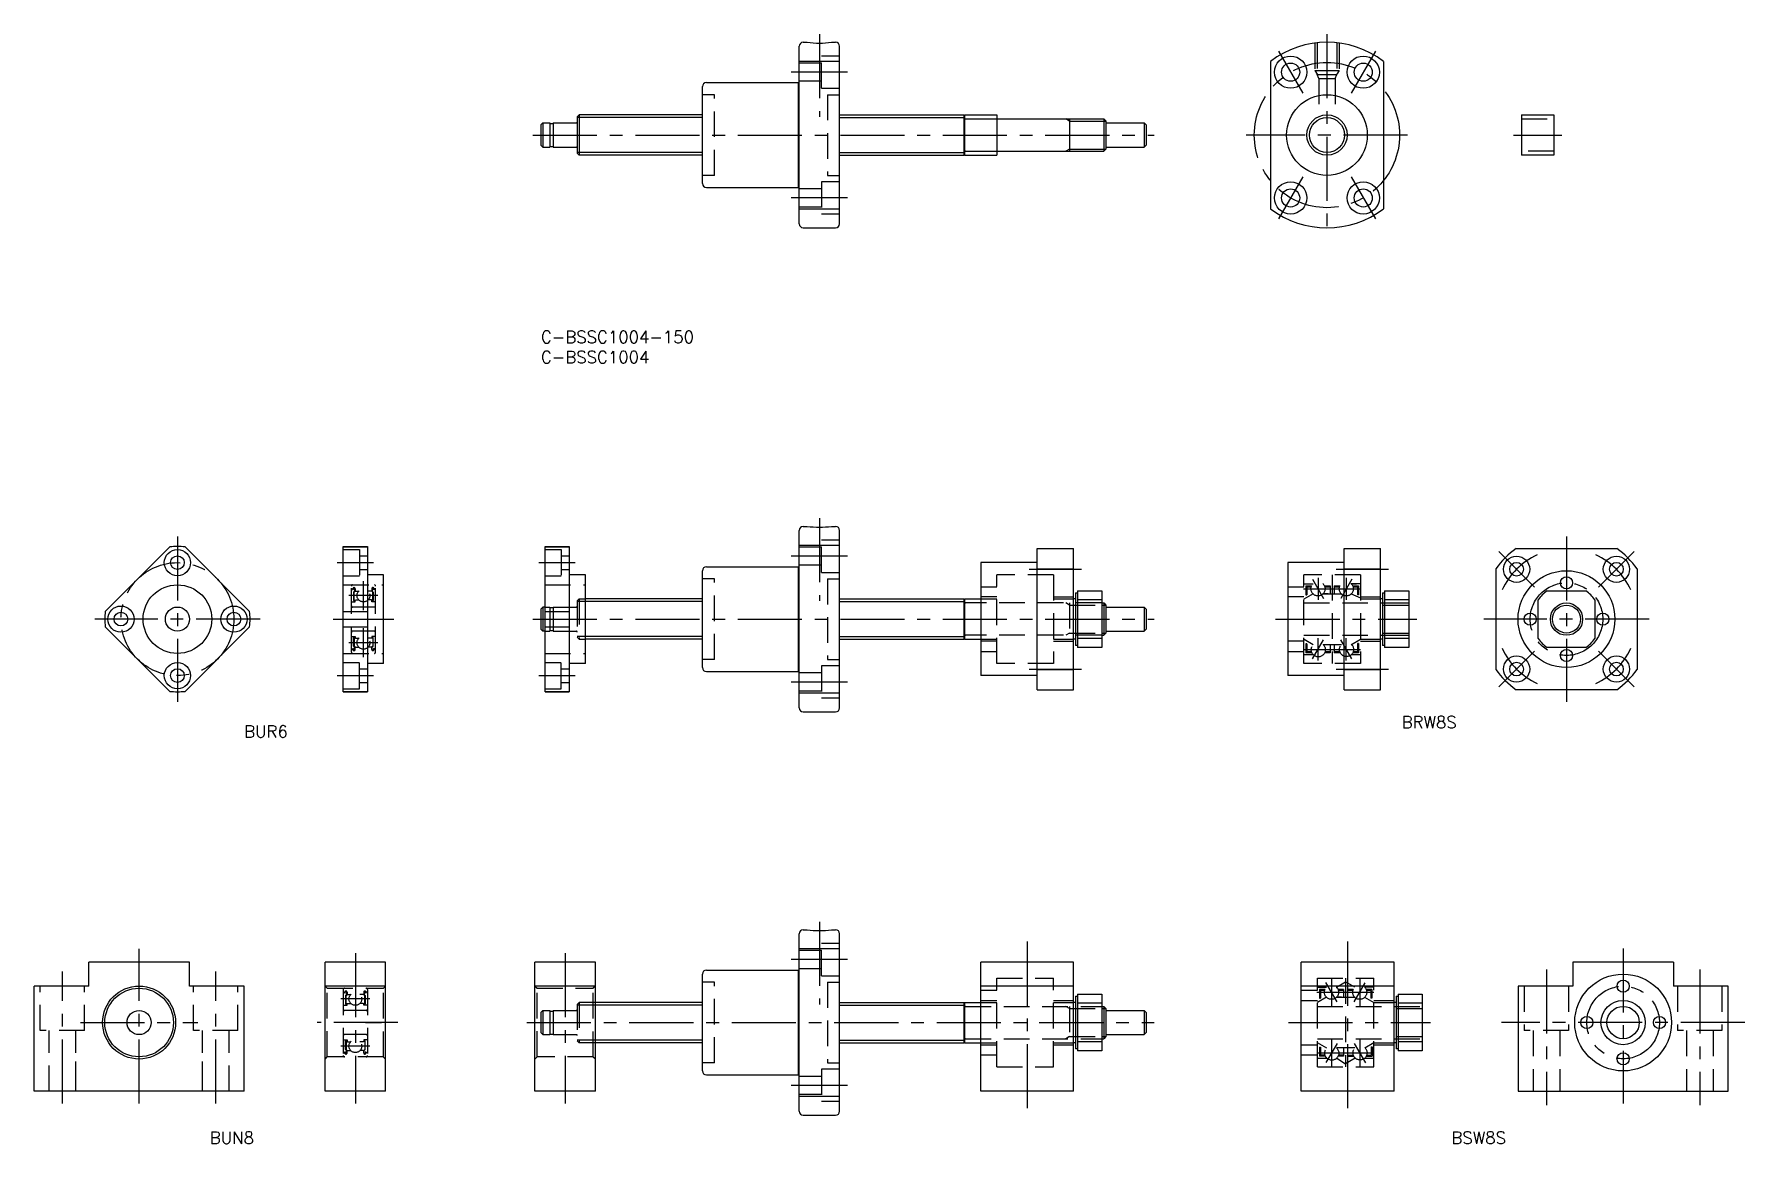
# Model space of a CAD drawing. Extents: x -126 to 298, y -202 to 74.
import ezdxf

# ---------------------------------------------------------------- set-up
doc = ezdxf.new("R2010")
doc.units = 0
doc.header["$LTSCALE"] = 0.5
for name, pattern in [('CENTER', [50.8, 31.75, -6.35, 6.35, -6.35]), ('DASHED', [19.05, 12.7, -6.35]), ('PHANTOM', [63.5, 31.75, -6.35, 6.35, -6.35, 6.35, -6.35])]:
    doc.linetypes.add(name, pattern=pattern)
doc.layers.get('0').update_dxf_attribs({"linetype": 'CONTINUOUS'})
doc.layers.add('CENTER', color=1, linetype='CENTER')
doc.styles.get("Standard").update_dxf_attribs({"font": 'txt.shx', "height": 3, "bigfont": 'bigfont.shx'})

# ---------------------------------------------------------------- blocks, each defined once
blk = doc.blocks.new('*U34')
at = {"color": 7, "linetype": 'CONTINUOUS'}
blk.add_text('C-BSSC1004-150', height=3, dxfattribs=at).set_placement((0, -3))
blk = doc.blocks.new('*U35')
at = {"color": 7, "linetype": 'CONTINUOUS'}
blk.add_text('C-BSSC1004', height=3, dxfattribs=at).set_placement((0, -8))
blk = doc.blocks.new('*U36')
at = {"color": 7, "linetype": 'CONTINUOUS'}
blk.add_text('BUR6', height=3, dxfattribs=at).set_placement((-73.55, -100.8))
blk = doc.blocks.new('*U37')
at = {"color": 7, "linetype": 'CONTINUOUS'}
blk.add_text('BRW8S', height=3, dxfattribs=at).set_placement((213.34, -98.49))
blk = doc.blocks.new('*U38')
at = {"color": 7, "linetype": 'CONTINUOUS'}
blk.add_text('BUN8', height=3, dxfattribs=at).set_placement((-82.05, -201.51))
blk = doc.blocks.new('*U39')
at = {"color": 7, "linetype": 'CONTINUOUS'}
blk.add_text('BSW8S', height=3, dxfattribs=at).set_placement((225.67, -201.51))

msp = doc.modelspace()

# ---------------------------------------------------------------- linework, layer by layer
at = {"color": 7, "linetype": 'CONTINUOUS'}
for p, q in [((64, 26.55), (64, 70.55)), ((65, 71.55), (66, 71.55)), ((72, 71.55), (73, 71.55)), ((74, 26.55), (74, 70.55)), ((74, 66.8), (64, 66.8)), ((180.8, 66.8), (180.8, 30.3)), ((208.8, 66.8), (208.8, 30.3)), ((40, 36.55), (40, 60.55)), ((41, 61.55), (63.75, 61.55)), ((63.75, 61.55), (63.75, 35.55)), ((0, 51.05), (0.5, 51.55)), ((0, 51.05), (0, 46.05)), ((0.5, 51.55), (0.5, 45.55)), ((0.5, 51.55), (2.2, 51.55)), ((2.2, 51.55), (2.2, 45.55)), ((2.2, 51.4), (3, 51.4)), ((3, 51.55), (3, 45.55)), ((3, 51.55), (8.8, 51.55)), ((9, 53.05), (9.5, 53.55)), ((9, 53.05), (9, 44.05)), ((40, 53.55), (9.5, 53.55)), ((9.5, 53.55), (9.5, 43.55)), ((74, 53.55), (104.8, 53.55)), ((104.8, 53.55), (104.8, 43.55)), ((104.8, 53.55), (105, 53.35)), ((105, 53.35), (105, 43.75)), ((105.2, 52.55), (139.5, 52.55)), ((131, 52.55), (131, 44.55)), ((139.5, 52.55), (139.5, 44.55)), ((139.5, 52.55), (140, 52.05)), ((140, 52.05), (140, 45.05)), ((140, 51.55), (149.5, 51.55)), ((149.5, 51.55), (149.5, 45.55)), ((150, 51.05), (149.5, 51.55)), ((150, 51.05), (150, 46.05)), ((243.02, 53.55), (243.02, 43.55)), ((243.02, 53.55), (251.02, 53.55)), ((251.02, 53.55), (251.02, 43.55)), ((0.5, 45.55), (0, 46.05)), ((0.5, 45.55), (2.2, 45.55)), ((2.2, 45.7), (3, 45.7)), ((3, 45.55), (8.8, 45.55)), ((9.5, 43.55), (9, 44.05)), ((40, 43.55), (9.5, 43.55)), ((74, 43.55), (104.8, 43.55)), ((104.8, 43.55), (105, 43.75)), ((105.2, 44.55), (139.5, 44.55)), ((140, 45.05), (139.5, 44.55)), ((140, 45.55), (149.5, 45.55)), ((149.5, 45.55), (150, 46.05)), ((251.02, 43.55), (243.02, 43.55)), ((41, 35.55), (63.75, 35.55)), ((64, 30.3), (74, 30.3)), ((65, 25.55), (73, 25.55)), ((64, -93.45), (64, -49.45)), ((65, -48.45), (66, -48.45)), ((72, -48.45), (73, -48.45)), ((74, -93.45), (74, -49.45)), ((-92, -53.55), (-108, -69.55)), ((-88.2, -53.55), (-72.2, -69.55)), ((-49, -89.45), (-49, -53.45)), ((-49, -53.45), (-43, -53.45)), ((-49, -53.55), (-43, -53.55)), ((-43, -53.45), (-43, -89.45)), ((1, -89.45), (1, -53.45)), ((1, -53.45), (7, -53.45)), ((1, -53.55), (7, -53.55)), ((7, -53.45), (7, -89.45)), ((74, -53.2), (64, -53.2)), ((123, -88.95), (123, -53.95)), ((123, -53.95), (132, -53.95)), ((132, -88.95), (132, -53.95)), ((199.09, -88.95), (199.09, -53.95)), ((199.09, -53.95), (208.09, -53.95)), ((208.09, -88.95), (208.09, -53.95)), ((241.68, -53.95), (266.66, -53.95)), ((41, -58.45), (63.75, -58.45)), ((63.75, -58.45), (63.75, -84.45)), ((123, -57.45), (109, -57.45)), ((109, -57.45), (109, -85.45)), ((123, -58.96), (132, -58.96)), ((199.09, -57.45), (185.09, -57.45)), ((185.09, -57.45), (185.09, -85.45)), ((199.09, -58.96), (208.09, -58.96)), ((236.67, -58.96), (236.67, -83.94)), ((271.67, -58.96), (271.67, -83.94)), ((-39, -60.45), (-43, -60.45)), ((-39, -82.45), (-39, -60.45)), ((11, -60.45), (7, -60.45)), ((11, -82.45), (11, -60.45)), ((40, -83.45), (40, -59.45)), ((40, -66.45), (11, -66.45)), ((74, -66.45), (104.8, -66.45)), ((104.8, -66.45), (104.8, -76.45)), ((104.8, -66.45), (105, -66.65)), ((105, -66.45), (109, -66.45)), ((105, -66.45), (105, -76.45)), ((132.5, -66.45), (132, -66.45)), ((132.5, -64.95), (132.5, -77.95)), ((132.5, -64.95), (133, -64.95)), ((133, -64.45), (139, -64.45)), ((133, -64.45), (133, -78.45)), ((139, -66.63), (133, -66.63)), ((139, -64.45), (139, -78.45)), ((139, -67.45), (139.5, -67.45)), ((139.5, -67.45), (139.5, -75.45)), ((139.5, -67.45), (140, -67.95)), ((208.59, -66.45), (208.09, -66.45)), ((208.59, -64.95), (208.59, -77.95)), ((208.59, -64.95), (209.09, -64.95)), ((209.09, -64.45), (215.09, -64.45)), ((209.09, -64.45), (209.09, -78.45)), ((215.09, -66.63), (209.09, -66.63)), ((215.09, -64.45), (215.09, -78.45)), ((247.17, -76.27), (247.17, -66.63)), ((249.35, -64.45), (259, -64.45)), ((261.17, -66.63), (261.17, -76.27)), ((-49, -69.55), (-43, -69.55)), ((0, -68.95), (0.5, -68.45)), ((0, -68.95), (0, -73.95)), ((0.5, -68.45), (0.5, -74.45)), ((1, -68.45), (0.5, -68.45)), ((1, -69.55), (7, -69.55)), ((140, -67.95), (140, -74.95)), ((140, -68.45), (149.5, -68.45)), ((149.5, -68.45), (149.5, -74.45)), ((150, -68.95), (149.5, -68.45)), ((150, -68.95), (150, -73.95)), ((-92, -89.35), (-108, -73.35)), ((-72.2, -73.35), (-88.2, -89.35)), ((-49, -73.35), (-43, -73.35)), ((0.5, -74.45), (0, -73.95)), ((1, -74.45), (0.5, -74.45)), ((1, -73.35), (7, -73.35)), ((104.8, -76.45), (105, -76.25)), ((139, -76.27), (133, -76.27)), ((139, -75.45), (139.5, -75.45)), ((140, -74.95), (139.5, -75.45)), ((140, -74.45), (149.5, -74.45)), ((149.5, -74.45), (150, -73.95)), ((215.09, -76.27), (209.09, -76.27)), ((40, -76.45), (11, -76.45)), ((74, -76.45), (104.8, -76.45)), ((105, -76.45), (109, -76.45)), ((132.5, -76.45), (132, -76.45)), ((133, -77.95), (132.5, -77.95)), ((139, -78.45), (133, -78.45)), ((208.59, -76.45), (208.09, -76.45)), ((209.09, -77.95), (208.59, -77.95)), ((215.09, -78.45), (209.09, -78.45)), ((259, -78.45), (249.35, -78.45)), ((-39, -82.45), (-43, -82.45)), ((11, -82.45), (7, -82.45)), ((41, -84.45), (63.75, -84.45)), ((123, -83.94), (132, -83.94)), ((199.09, -83.94), (208.09, -83.94)), ((123, -85.45), (109, -85.45)), ((123, -88.95), (132, -88.95)), ((199.09, -85.45), (185.09, -85.45)), ((199.09, -88.95), (208.09, -88.95)), ((266.66, -88.95), (241.68, -88.95)), ((-49, -89.35), (-43, -89.35)), ((-49, -89.45), (-43, -89.45)), ((1, -89.35), (7, -89.35)), ((1, -89.45), (7, -89.45)), ((64, -89.7), (74, -89.7)), ((65, -94.45), (73, -94.45)), ((64, -193.45), (64, -149.45)), ((65, -148.45), (66, -148.45)), ((72, -148.45), (73, -148.45)), ((74, -193.45), (74, -149.45)), ((-87.1, -156.45), (-112.1, -156.45)), ((-112.1, -162.45), (-112.1, -156.45)), ((-87.1, -162.45), (-87.1, -156.45)), ((-53.5, -188.45), (-53.5, -156.45)), ((-38.5, -156.45), (-53.5, -156.45)), ((-38.5, -188.45), (-38.5, -156.45)), ((-1.5, -188.45), (-1.5, -156.45)), ((13.5, -156.45), (-1.5, -156.45)), ((13.5, -188.45), (13.5, -156.45)), ((74, -153.2), (64, -153.2)), ((109, -188.45), (109, -156.45)), ((132, -156.45), (109, -156.45)), ((132, -188.45), (132, -156.45)), ((188.43, -188.45), (188.43, -156.45)), ((211.43, -156.45), (188.43, -156.45)), ((211.43, -188.45), (211.43, -156.45)), ((280.71, -156.45), (255.71, -156.45)), ((255.71, -156.45), (255.71, -162.45)), ((280.71, -156.45), (280.71, -162.45)), ((40, -183.45), (40, -159.45)), ((41, -158.45), (63.75, -158.45)), ((63.75, -158.45), (63.75, -184.45)), ((-125.6, -188.45), (-125.6, -162.45)), ((-125.6, -188.45), (-125.6, -162.45)), ((-112.1, -162.45), (-125.6, -162.45)), ((-73.6, -162.45), (-87.1, -162.45)), ((-73.6, -188.45), (-73.6, -162.45)), ((-38.5, -162.45), (-53.5, -162.45)), ((13.5, -162.45), (-1.5, -162.45)), ((132, -162.45), (109, -162.45)), ((132.5, -164.95), (132.5, -177.95)), ((132.5, -164.95), (133, -164.95)), ((133, -164.45), (139, -164.45)), ((133, -164.45), (133, -178.45)), ((139, -164.45), (139, -178.45)), ((211.43, -162.45), (188.43, -162.45)), ((211.93, -164.95), (211.93, -177.95)), ((211.93, -164.95), (212.43, -164.95)), ((212.43, -164.45), (218.43, -164.45)), ((212.43, -164.45), (212.43, -178.45)), ((218.43, -164.45), (218.43, -178.45)), ((242.21, -162.45), (242.21, -188.45)), ((255.71, -162.45), (242.21, -162.45)), ((294.21, -162.45), (280.71, -162.45)), ((294.21, -188.45), (294.21, -162.45)), ((40, -166.45), (13.5, -166.45)), ((74, -166.45), (104.8, -166.45)), ((104.8, -166.45), (104.8, -176.45)), ((104.8, -166.45), (105, -166.65)), ((105, -166.45), (109, -166.45)), ((105, -166.45), (105, -176.45)), ((132.5, -166.45), (132, -166.45)), ((139, -166.63), (133, -166.63)), ((139, -167.45), (139.5, -167.45)), ((139.5, -167.45), (139.5, -175.45)), ((139.5, -167.45), (140, -167.95)), ((140, -167.95), (140, -174.95)), ((140, -168.45), (149.5, -168.45)), ((149.5, -168.45), (149.5, -174.45)), ((150, -168.95), (149.5, -168.45)), ((150, -168.95), (150, -173.95)), ((211.93, -166.45), (211.43, -166.45)), ((218.43, -166.63), (212.43, -166.63)), ((40, -176.45), (13.5, -176.45)), ((74, -176.45), (104.8, -176.45)), ((104.8, -176.45), (105, -176.25)), ((105, -176.45), (109, -176.45)), ((132.5, -176.45), (132, -176.45)), ((133, -177.95), (132.5, -177.95)), ((139, -176.27), (133, -176.27)), ((139, -175.45), (139.5, -175.45)), ((140, -174.95), (139.5, -175.45)), ((140, -174.45), (149.5, -174.45)), ((149.5, -174.45), (150, -173.95)), ((211.93, -176.45), (211.43, -176.45)), ((212.43, -177.95), (211.93, -177.95)), ((218.43, -176.27), (212.43, -176.27)), ((139, -178.45), (133, -178.45)), ((218.43, -178.45), (212.43, -178.45)), ((41, -184.45), (63.75, -184.45)), ((-73.6, -188.45), (-125.6, -188.45)), ((-38.5, -188.45), (-53.5, -188.45)), ((13.5, -188.45), (-1.5, -188.45)), ((64, -189.7), (74, -189.7)), ((132, -188.45), (109, -188.45)), ((211.43, -188.45), (188.43, -188.45)), ((242.21, -188.45), (294.21, -188.45)), ((65, -194.45), (73, -194.45))]:
    msp.add_line(p, q, dxfattribs=at)
at = {"color": 3, "linetype": 'DASHED'}
for p, q in [((74, 68.14), (69.5, 68.14)), ((69.5, 60.14), (69.5, 68.14)), ((191.8, 71.35), (191.8, 64.55)), ((192.34, 71.42), (192.34, 63.55)), ((197.26, 71.42), (197.26, 63.55)), ((197.8, 71.35), (197.8, 64.55)), ((69.5, 66.39), (64, 66.39)), ((191.8, 64.55), (197.8, 64.55)), ((191.8, 64.55), (192.34, 63.61)), ((197.8, 64.55), (197.26, 63.61)), ((69.5, 61.89), (64, 61.89)), ((69.5, 60.14), (74, 60.14)), ((192.34, 63.55), (197.26, 63.55)), ((192.8, 62.55), (192.34, 63.55)), ((192.8, 62.55), (196.8, 62.55)), ((192.8, 62.55), (192.8, 53.13)), ((196.8, 62.55), (197.26, 63.55)), ((196.8, 62.55), (196.8, 53.13)), ((43, 58.55), (40, 58.55)), ((43, 38.55), (43, 58.55)), ((71, 58.55), (74, 58.55)), ((71, 58.55), (71, 38.55)), ((243.02, 52.55), (251.02, 52.55)), ((251.02, 44.55), (243.02, 44.55)), ((43, 38.55), (40, 38.55)), ((71, 38.55), (74, 38.55)), ((69.5, 35.21), (64, 35.21)), ((69.5, 36.96), (69.5, 28.96)), ((74, 36.96), (69.5, 36.96)), ((69.5, 30.71), (64, 30.71)), ((74, 28.96), (69.5, 28.96)), ((-49, -54.2), (-45, -54.2)), ((-45, -54.2), (-45, -60.7)), ((1, -54.2), (5, -54.2)), ((5, -54.2), (5, -60.7)), ((69.5, -53.61), (64, -53.61)), ((74, -51.86), (69.5, -51.86)), ((69.5, -59.86), (69.5, -51.86)), ((-45, -55.75), (-43, -55.75)), ((-45, -59.15), (-43, -59.15)), ((5, -55.75), (7, -55.75)), ((5, -59.15), (7, -59.15)), ((69.5, -58.11), (64, -58.11)), ((-49, -60.7), (-45, -60.7)), ((-49, -62.95), (-39, -62.95)), ((-47, -79.65), (-47, -63.25)), ((-41, -79.65), (-41, -63.25)), ((1, -60.7), (5, -60.7)), ((1, -62.95), (11, -62.95)), ((43, -61.45), (40, -61.45)), ((43, -81.45), (43, -61.45)), ((69.5, -59.86), (74, -59.86)), ((71, -61.45), (74, -61.45)), ((71, -61.45), (71, -81.45)), ((109, -63.45), (113, -63.45)), ((113, -82.45), (113, -60.45)), ((127, -60.45), (113, -60.45)), ((127, -60.45), (127, -82.45)), ((185.09, -63.45), (189.09, -63.45)), ((189.09, -82.45), (189.09, -60.45)), ((203.09, -60.45), (189.09, -60.45)), ((189.09, -62.7), (191.37, -62.7)), ((189.59, -63.22), (189.59, -65.45)), ((189.59, -63.22), (191, -63.22)), ((189.59, -63.22), (191, -63.22)), ((189.84, -63.47), (190.91, -63.46)), ((189.84, -63.47), (189.84, -65.45)), ((194.18, -63.22), (195.59, -63.22)), ((194.27, -63.47), (195.59, -63.47)), ((195.59, -63.22), (195.59, -65.2)), ((196.09, -60.45), (196.09, -82.45)), ((196.09, -60.45), (196.09, -82.45)), ((196.59, -63.22), (196.59, -65.2)), ((196.59, -63.22), (198, -63.22)), ((196.59, -63.47), (197.91, -63.47)), ((203.09, -62.7), (200.82, -62.7)), ((200.82, -62.7), (202.09, -62.7)), ((201.18, -63.22), (202.59, -63.22)), ((201.27, -63.47), (202.34, -63.47)), ((202.34, -63.47), (202.34, -65.45)), ((202.59, -63.22), (202.59, -65.45)), ((203.09, -60.45), (203.09, -82.45)), ((-47, -63.85), (-46.9, -63.95)), ((-47, -67.25), (-46.9, -67.15)), ((-46.9, -63.95), (-46.69, -63.95)), ((-46.9, -67.15), (-46.06, -67.15)), ((-46.69, -63.95), (-46.58, -63.78)), ((-46.64, -64.12), (-46.53, -64.18)), ((-46.58, -64.01), (-46.47, -63.84)), ((-46.47, -64.08), (-46.58, -64.01)), ((-46.53, -64.18), (-46.47, -64.08)), ((-46.18, -64.5), (-46.44, -64.75)), ((-46.44, -64.75), (-46.44, -66.8)), ((-46.06, -64.55), (-46.31, -64.8)), ((-46.31, -66.8), (-46.31, -64.8)), ((-46.12, -66.8), (-46.31, -66.8)), ((-46.31, -66.93), (-46.12, -66.93)), ((-46.18, -63.92), (-46.18, -64.5)), ((-46.12, -66.93), (-46.12, -66.8)), ((-46.06, -63.92), (-46.06, -64.55)), ((-46.06, -64.4), (-45.96, -64.5)), ((-46.06, -66.8), (-45.96, -66.7)), ((-46.06, -67.15), (-46.06, -66.8)), ((-45.96, -64.5), (-45.14, -64.5)), ((-45.96, -66.7), (-45.14, -66.7)), ((-42.04, -64.5), (-42.86, -64.5)), ((-42.04, -66.7), (-42.86, -66.7)), ((-41.94, -64.4), (-42.04, -64.5)), ((-41.94, -66.8), (-42.04, -66.7)), ((-41.94, -63.92), (-41.94, -64.55)), ((-41.94, -64.55), (-41.69, -64.8)), ((-41.94, -67.15), (-41.94, -66.8)), ((-41.1, -67.15), (-41.94, -67.15)), ((-41.88, -66.93), (-41.88, -66.8)), ((-41.88, -66.8), (-41.69, -66.8)), ((-41.69, -66.93), (-41.88, -66.93)), ((-41.82, -63.92), (-41.82, -64.5)), ((-41.82, -64.5), (-41.57, -64.75)), ((-41.69, -66.8), (-41.69, -64.8)), ((-41.57, -64.75), (-41.57, -66.8)), ((-41.42, -64.01), (-41.53, -63.84)), ((-41.53, -64.08), (-41.42, -64.01)), ((-41.47, -64.18), (-41.53, -64.08)), ((-41.36, -64.12), (-41.47, -64.18)), ((-41.31, -63.95), (-41.42, -63.78)), ((-41.1, -63.95), (-41.31, -63.95)), ((-41, -63.85), (-41.1, -63.95)), ((-41, -67.25), (-41.1, -67.15)), ((9, -66.95), (9.5, -66.45)), ((9, -66.95), (9, -75.95)), ((11, -67.11), (9, -67.11)), ((9.5, -66.45), (9.5, -76.45)), ((9.5, -66.45), (11, -66.45)), ((139, -67.45), (105.2, -67.45)), ((113, -65.95), (109, -65.95)), ((109, -66.45), (113, -66.45)), ((127, -65.95), (132, -65.95)), ((127, -66.45), (132, -66.45)), ((131, -67.99), (130.06, -67.45)), ((131, -67.45), (131, -75.45)), ((189.09, -65.95), (185.09, -65.95)), ((191.37, -65.2), (189.09, -66.51)), ((189.09, -67.45), (208.59, -67.45)), ((189.59, -65.45), (189.84, -65.45)), ((193.82, -65.2), (196.09, -65.2)), ((195.09, -65.2), (193.82, -65.2)), ((196.09, -65.2), (198.37, -65.2)), ((200.82, -65.2), (203.09, -66.16)), ((202.59, -65.45), (202.34, -65.45)), ((203.09, -65.95), (208.09, -65.95)), ((203.09, -66.45), (208.09, -66.45)), ((208.59, -67.45), (215.09, -67.45)), ((-41.3, -68.45), (-46.7, -68.45)), ((1, -68.45), (2.2, -68.45)), ((2.2, -68.45), (2.2, -74.45)), ((2.2, -68.6), (3, -68.6)), ((3, -68.45), (8.8, -68.45)), ((3, -68.45), (3, -74.45)), ((131, -67.99), (139, -67.99)), ((208.59, -67.99), (215.09, -67.99)), ((-47, -75.65), (-46.9, -75.75)), ((-46.9, -75.75), (-46.06, -75.75)), ((-41.3, -74.45), (-46.7, -74.45)), ((-46.44, -78.15), (-46.44, -76.1)), ((-46.31, -75.97), (-46.12, -75.97)), ((-46.12, -76.1), (-46.31, -76.1)), ((-46.31, -76.1), (-46.31, -78.1)), ((-46.12, -75.97), (-46.12, -76.1)), ((-46.06, -75.75), (-46.06, -76.1)), ((-46.06, -76.1), (-45.96, -76.2)), ((-45.96, -76.2), (-45.14, -76.2)), ((-42.04, -76.2), (-42.86, -76.2)), ((-41.94, -76.1), (-42.04, -76.2)), ((-41.94, -75.75), (-41.94, -76.1)), ((-41.1, -75.75), (-41.94, -75.75)), ((-41.88, -75.97), (-41.88, -76.1)), ((-41.69, -75.97), (-41.88, -75.97)), ((-41.88, -76.1), (-41.69, -76.1)), ((-41.69, -76.1), (-41.69, -78.1)), ((-41.57, -78.15), (-41.57, -76.1)), ((-41, -75.65), (-41.1, -75.75)), ((1, -74.45), (2.2, -74.45)), ((2.2, -74.3), (3, -74.3)), ((3, -74.45), (8.8, -74.45)), ((11, -75.79), (9, -75.79)), ((9.5, -76.45), (9, -75.95)), ((139, -75.45), (105.2, -75.45)), ((131, -74.91), (130.06, -75.45)), ((131, -74.91), (139, -74.91)), ((189.09, -75.45), (208.59, -75.45)), ((208.59, -74.91), (215.09, -74.91)), ((208.59, -75.45), (215.09, -75.45)), ((-49, -79.95), (-39, -79.95)), ((-47, -79.05), (-46.9, -78.95)), ((-46.9, -78.95), (-46.69, -78.95)), ((-46.69, -78.95), (-46.58, -79.12)), ((-46.64, -78.78), (-46.53, -78.72)), ((-46.47, -78.82), (-46.58, -78.89)), ((-46.58, -78.89), (-46.47, -79.06)), ((-46.53, -78.72), (-46.47, -78.82)), ((-46.18, -78.4), (-46.44, -78.15)), ((-46.06, -78.35), (-46.31, -78.1)), ((-46.18, -78.98), (-46.18, -78.4)), ((-46.06, -78.98), (-46.06, -78.35)), ((-46.06, -78.5), (-45.96, -78.4)), ((-45.96, -78.4), (-45.14, -78.4)), ((-42.04, -78.4), (-42.86, -78.4)), ((-41.94, -78.5), (-42.04, -78.4)), ((-41.94, -78.35), (-41.69, -78.1)), ((-41.94, -78.98), (-41.94, -78.35)), ((-41.82, -78.4), (-41.57, -78.15)), ((-41.82, -78.98), (-41.82, -78.4)), ((-41.47, -78.72), (-41.53, -78.82)), ((-41.53, -78.82), (-41.42, -78.89)), ((-41.42, -78.89), (-41.53, -79.06)), ((-41.36, -78.78), (-41.47, -78.72)), ((-41.31, -78.95), (-41.42, -79.12)), ((-41.1, -78.95), (-41.31, -78.95)), ((-41, -79.05), (-41.1, -78.95)), ((1, -79.95), (11, -79.95)), ((9.5, -76.45), (11, -76.45)), ((109, -76.45), (113, -76.45)), ((113, -76.95), (109, -76.95)), ((109, -79.45), (113, -79.45)), ((127, -76.45), (132, -76.45)), ((127, -76.95), (132, -76.95)), ((189.09, -76.95), (185.09, -76.95)), ((185.09, -79.45), (189.09, -79.45)), ((191.43, -80.29), (189.09, -80.29)), ((191.42, -77.8), (189.14, -76.51)), ((189.59, -77.57), (189.59, -79.8)), ((189.84, -77.57), (189.59, -77.57)), ((191.08, -79.8), (189.59, -79.8)), ((189.84, -77.57), (189.84, -79.55)), ((190.99, -79.55), (189.84, -79.55)), ((198.38, -77.78), (193.87, -77.78)), ((195.59, -79.8), (194.24, -79.8)), ((195.59, -79.55), (194.33, -79.55)), ((195.59, -77.78), (195.59, -79.8)), ((196.59, -77.78), (196.59, -79.8)), ((198.01, -79.55), (196.59, -79.55)), ((198.12, -79.8), (196.59, -79.8)), ((203.09, -80.29), (200.82, -80.29)), ((200.87, -77.72), (203.09, -76.41)), ((202.59, -79.8), (201.2, -79.8)), ((202.34, -79.55), (201.31, -79.55)), ((202.34, -77.46), (202.34, -79.55)), ((202.59, -77.46), (202.34, -77.46)), ((202.59, -77.46), (202.59, -79.8)), ((203.09, -76.45), (208.09, -76.45)), ((203.09, -76.95), (208.09, -76.95)), ((-49, -82.2), (-45, -82.2)), ((-45, -88.7), (-45, -82.2)), ((-45, -83.75), (-43, -83.75)), ((1, -82.2), (5, -82.2)), ((5, -88.7), (5, -82.2)), ((5, -83.75), (7, -83.75)), ((43, -81.45), (40, -81.45)), ((69.5, -84.79), (64, -84.79)), ((69.5, -83.04), (69.5, -91.04)), ((74, -83.04), (69.5, -83.04)), ((71, -81.45), (74, -81.45)), ((127, -82.45), (113, -82.45)), ((203.09, -82.45), (189.09, -82.45)), ((-49, -88.7), (-45, -88.7)), ((-45, -87.15), (-43, -87.15)), ((1, -88.7), (5, -88.7)), ((5, -87.15), (7, -87.15)), ((69.5, -89.29), (64, -89.29)), ((74, -91.04), (69.5, -91.04)), ((74, -151.86), (69.5, -151.86)), ((69.5, -159.86), (69.5, -151.86)), ((69.5, -153.61), (64, -153.61)), ((69.5, -158.11), (64, -158.11)), ((69.5, -159.86), (74, -159.86)), ((113, -160.45), (127, -160.45)), ((113, -182.45), (113, -160.45)), ((127, -182.45), (127, -160.45)), ((192.43, -160.45), (206.43, -160.45)), ((192.43, -182.45), (192.43, -160.45)), ((199.43, -160.45), (199.43, -182.45)), ((206.43, -182.45), (206.43, -160.45)), ((-124.1, -173.45), (-124.1, -162.45)), ((-113.1, -173.45), (-113.1, -162.45)), ((-86.1, -173.45), (-86.1, -162.45)), ((-75.1, -173.45), (-75.1, -162.45)), ((-53.5, -162.4), (-52.95, -162.95)), ((-52.95, -179.95), (-52.95, -162.95)), ((-52.95, -162.95), (-39.05, -162.95)), ((-49, -163.25), (-49, -179.65)), ((-49, -163.85), (-48.9, -163.95)), ((-48.9, -163.95), (-48.69, -163.95)), ((-48.69, -163.95), (-48.58, -163.78)), ((-48.64, -164.12), (-48.53, -164.18)), ((-48.58, -164.01), (-48.47, -163.84)), ((-48.47, -164.08), (-48.58, -164.01)), ((-48.53, -164.18), (-48.47, -164.08)), ((-48.18, -164.5), (-48.44, -164.75)), ((-48.44, -164.75), (-48.44, -166.8)), ((-48.06, -164.55), (-48.31, -164.8)), ((-48.31, -166.8), (-48.31, -164.8)), ((-48.18, -163.92), (-48.18, -164.5)), ((-48.06, -163.92), (-48.06, -164.55)), ((-48.06, -164.4), (-47.96, -164.5)), ((-47.96, -164.5), (-47.14, -164.5)), ((-44.04, -164.5), (-44.86, -164.5)), ((-43.94, -164.4), (-44.04, -164.5)), ((-43.94, -163.92), (-43.94, -164.55)), ((-43.94, -164.55), (-43.69, -164.8)), ((-43.82, -163.92), (-43.82, -164.5)), ((-43.82, -164.5), (-43.57, -164.75)), ((-43.69, -166.8), (-43.69, -164.8)), ((-43.57, -164.75), (-43.57, -166.8)), ((-43.42, -164.01), (-43.53, -163.84)), ((-43.53, -164.08), (-43.42, -164.01)), ((-43.47, -164.18), (-43.53, -164.08)), ((-43.36, -164.12), (-43.47, -164.18)), ((-43.31, -163.95), (-43.42, -163.78)), ((-43.1, -163.95), (-43.31, -163.95)), ((-43, -163.85), (-43.1, -163.95)), ((-43, -163.25), (-43, -179.65)), ((-38.5, -162.4), (-39.05, -162.95)), ((-39.05, -180), (-39.05, -162.95)), ((-1.5, -162.4), (-0.95, -162.95)), ((-0.95, -179.95), (-0.95, -162.95)), ((-0.95, -162.95), (12.95, -162.95)), ((13.5, -162.4), (12.95, -162.95)), ((12.95, -180), (12.95, -162.95)), ((43, -161.45), (40, -161.45)), ((43, -181.45), (43, -161.45)), ((71, -161.45), (74, -161.45)), ((71, -161.45), (71, -181.45)), ((109, -163.45), (113, -163.45)), ((188.43, -163.45), (192.43, -163.45)), ((192.43, -162.7), (194.7, -162.7)), ((194.7, -165.2), (192.43, -166.51)), ((192.93, -163.22), (192.93, -165.45)), ((194.34, -163.22), (192.93, -163.22)), ((193.18, -163.47), (193.18, -165.45)), ((194.25, -163.47), (193.18, -163.47)), ((197.15, -162.7), (199.43, -161.39)), ((197.15, -165.2), (199.43, -165.2)), ((198.43, -165.2), (197.15, -165.2)), ((198.93, -163.22), (197.52, -163.22)), ((198.93, -163.47), (197.61, -163.47)), ((198.93, -163.22), (198.93, -165.2)), ((201.7, -162.7), (199.43, -161.39)), ((199.43, -165.2), (201.7, -165.2)), ((199.93, -163.22), (199.93, -165.2)), ((201.34, -163.22), (199.93, -163.22)), ((201.25, -163.47), (199.93, -163.47)), ((206.43, -162.7), (204.15, -162.7)), ((204.15, -165.2), (206.43, -166.51)), ((205.93, -163.22), (204.52, -163.22)), ((205.68, -163.47), (204.61, -163.47)), ((205.68, -163.47), (205.68, -165.45)), ((205.93, -163.22), (205.93, -165.45)), ((243.71, -162.45), (243.71, -173.45)), ((254.71, -162.45), (254.71, -173.45)), ((281.71, -162.45), (281.71, -173.45)), ((292.71, -162.45), (292.71, -173.45)), ((-49, -167.25), (-48.9, -167.15)), ((-48.9, -167.15), (-48.06, -167.15)), ((-43.3, -168.45), (-48.7, -168.45)), ((-48.12, -166.8), (-48.31, -166.8)), ((-48.31, -166.93), (-48.12, -166.93)), ((-48.12, -166.93), (-48.12, -166.8)), ((-48.06, -166.8), (-47.96, -166.7)), ((-48.06, -167.15), (-48.06, -166.8)), ((-47.96, -166.7), (-47.14, -166.7)), ((-44.04, -166.7), (-44.86, -166.7)), ((-43.94, -166.8), (-44.04, -166.7)), ((-43.94, -167.15), (-43.94, -166.8)), ((-43.1, -167.15), (-43.94, -167.15)), ((-43.88, -166.93), (-43.88, -166.8)), ((-43.88, -166.8), (-43.69, -166.8)), ((-43.69, -166.93), (-43.88, -166.93)), ((-43, -167.25), (-43.1, -167.15)), ((0, -168.95), (0.5, -168.45)), ((0, -168.95), (0, -173.95)), ((0.5, -168.45), (0.5, -174.45)), ((0.5, -168.45), (2.2, -168.45)), ((2.2, -168.45), (2.2, -174.45)), ((2.2, -168.6), (3, -168.6)), ((3, -168.45), (3, -174.45)), ((3, -168.45), (8.8, -168.45)), ((9, -166.95), (9.5, -166.45)), ((9, -166.95), (9, -175.95)), ((13.5, -167.11), (9, -167.11)), ((9.5, -166.45), (9.5, -176.45)), ((13.5, -166.45), (9.5, -166.45)), ((105.2, -167.45), (139, -167.45)), ((109, -165.95), (113, -165.95)), ((109, -166.45), (113, -166.45)), ((127, -165.95), (132, -165.95)), ((127, -166.45), (132, -166.45)), ((131, -167.99), (130.06, -167.45)), ((131, -167.45), (131, -175.45)), ((131, -167.99), (139, -167.99)), ((188.43, -165.95), (192.43, -165.95)), ((192.43, -167.45), (218.43, -167.45)), ((192.93, -165.45), (193.18, -165.45)), ((205.93, -165.45), (205.68, -165.45)), ((206.43, -165.95), (211.43, -165.95)), ((206.43, -166.45), (211.43, -166.45)), ((211.93, -167.99), (218.43, -167.99)), ((-113.1, -173.45), (-124.1, -173.45)), ((-121.9, -188.45), (-121.9, -173.45)), ((-115.3, -188.45), (-115.3, -173.45)), ((-115.3, -187.46), (-115.3, -173.45)), ((-115.3, -187.46), (-115.3, -173.45)), ((-75.1, -173.45), (-86.1, -173.45)), ((-83.9, -188.45), (-83.9, -173.45)), ((-83.9, -187.46), (-83.9, -173.45)), ((-83.9, -187.46), (-83.9, -173.45)), ((-77.3, -188.45), (-77.3, -173.45)), ((254.71, -173.45), (243.71, -173.45)), ((245.91, -173.45), (245.91, -188.45)), ((252.51, -173.45), (252.51, -188.45)), ((292.71, -173.45), (281.71, -173.45)), ((283.91, -173.45), (283.91, -188.45)), ((290.51, -173.45), (290.51, -188.45)), ((-49, -175.65), (-48.9, -175.75)), ((-48.9, -175.75), (-48.06, -175.75)), ((-43.3, -174.45), (-48.7, -174.45)), ((-48.44, -178.15), (-48.44, -176.1)), ((-48.31, -175.97), (-48.12, -175.97)), ((-48.12, -176.1), (-48.31, -176.1)), ((-48.31, -176.1), (-48.31, -178.1)), ((-48.12, -175.97), (-48.12, -176.1)), ((-48.06, -175.75), (-48.06, -176.1)), ((-48.06, -176.1), (-47.96, -176.2)), ((-47.96, -176.2), (-47.14, -176.2)), ((-44.04, -176.2), (-44.86, -176.2)), ((-43.94, -176.1), (-44.04, -176.2)), ((-43.94, -175.75), (-43.94, -176.1)), ((-43.1, -175.75), (-43.94, -175.75)), ((-43.88, -175.97), (-43.88, -176.1)), ((-43.69, -175.97), (-43.88, -175.97)), ((-43.88, -176.1), (-43.69, -176.1)), ((-43.69, -176.1), (-43.69, -178.1)), ((-43.57, -178.15), (-43.57, -176.1)), ((-43, -175.65), (-43.1, -175.75)), ((0.5, -174.45), (0, -173.95)), ((0.5, -174.45), (2.2, -174.45)), ((2.2, -174.3), (3, -174.3)), ((3, -174.45), (8.8, -174.45)), ((13.5, -175.79), (9, -175.79)), ((9.5, -176.45), (9, -175.95)), ((13.5, -176.45), (9.5, -176.45)), ((105.2, -175.45), (139, -175.45)), ((109, -176.45), (113, -176.45)), ((109, -176.95), (113, -176.95)), ((127, -176.45), (132, -176.45)), ((127, -176.95), (132, -176.95)), ((131, -174.91), (130.06, -175.45)), ((131, -174.91), (139, -174.91)), ((188.43, -176.95), (192.43, -176.95)), ((192.43, -175.45), (218.43, -175.45)), ((194.76, -177.8), (192.43, -176.49)), ((192.93, -177.57), (192.93, -179.77)), ((192.93, -177.57), (193.18, -177.57)), ((193.18, -177.57), (193.18, -179.52)), ((201.74, -177.76), (197.19, -177.76)), ((198.93, -177.76), (198.93, -179.77)), ((199.93, -177.76), (199.93, -179.78)), ((204.21, -177.72), (206.43, -176.41)), ((205.73, -177.45), (205.73, -179.53)), ((205.73, -177.45), (205.98, -177.45)), ((205.98, -177.45), (205.98, -179.78)), ((206.43, -176.45), (211.43, -176.45)), ((206.43, -176.95), (211.43, -176.95)), ((211.93, -174.91), (218.43, -174.91)), ((-53.5, -180.5), (-52.95, -179.95)), ((-39.05, -179.95), (-52.95, -179.95)), ((-49, -179.05), (-48.9, -178.95)), ((-48.9, -178.95), (-48.69, -178.95)), ((-48.69, -178.95), (-48.58, -179.12)), ((-48.64, -178.78), (-48.53, -178.72)), ((-48.47, -178.82), (-48.58, -178.89)), ((-48.58, -178.89), (-48.47, -179.06)), ((-48.53, -178.72), (-48.47, -178.82)), ((-48.18, -178.4), (-48.44, -178.15)), ((-48.06, -178.35), (-48.31, -178.1)), ((-48.18, -178.98), (-48.18, -178.4)), ((-48.06, -178.98), (-48.06, -178.35)), ((-48.06, -178.5), (-47.96, -178.4)), ((-47.96, -178.4), (-47.14, -178.4)), ((-44.04, -178.4), (-44.86, -178.4)), ((-43.94, -178.5), (-44.04, -178.4)), ((-43.94, -178.35), (-43.69, -178.1)), ((-43.94, -178.98), (-43.94, -178.35)), ((-43.82, -178.4), (-43.57, -178.15)), ((-43.82, -178.98), (-43.82, -178.4)), ((-43.47, -178.72), (-43.53, -178.82)), ((-43.53, -178.82), (-43.42, -178.89)), ((-43.42, -178.89), (-43.53, -179.06)), ((-43.36, -178.78), (-43.47, -178.72)), ((-43.31, -178.95), (-43.42, -179.12)), ((-43.1, -178.95), (-43.31, -178.95)), ((-43, -179.05), (-43.1, -178.95)), ((-38.5, -180.55), (-39.05, -180)), ((-1.5, -180.5), (-0.95, -179.95)), ((12.95, -179.95), (-0.95, -179.95)), ((13.5, -180.55), (12.95, -180)), ((43, -181.45), (40, -181.45)), ((71, -181.45), (74, -181.45)), ((109, -179.45), (113, -179.45)), ((188.43, -179.45), (192.43, -179.45)), ((192.43, -180.28), (194.76, -180.28)), ((194.41, -179.77), (192.93, -179.77)), ((194.31, -179.52), (193.18, -179.52)), ((197.23, -180.28), (199.43, -181.67)), ((198.93, -179.77), (197.59, -179.77)), ((198.93, -179.52), (197.68, -179.52)), ((201.83, -180.28), (199.43, -181.67)), ((199.93, -179.53), (201.33, -179.53)), ((199.93, -179.78), (201.44, -179.78)), ((204.16, -180.28), (206.43, -180.28)), ((204.55, -179.78), (205.98, -179.78)), ((204.66, -179.53), (205.73, -179.53)), ((69.5, -184.79), (64, -184.79)), ((69.5, -183.04), (69.5, -191.04)), ((74, -183.04), (69.5, -183.04)), ((113, -182.45), (127, -182.45)), ((192.43, -182.45), (206.43, -182.45)), ((69.5, -189.29), (64, -189.29)), ((74, -191.04), (69.5, -191.04))]:
    msp.add_line(p, q, dxfattribs=at)
at = {"color": 3, "linetype": 'CONTINUOUS'}
for p, q in [((40, 52.89), (9, 52.89)), ((74, 52.89), (105, 52.89)), ((131, 52.01), (130.06, 52.55)), ((131, 52.01), (140, 52.01)), ((40, 44.21), (9, 44.21)), ((74, 44.21), (105, 44.21)), ((131, 45.09), (130.06, 44.55)), ((131, 45.09), (140, 45.09)), ((40, -67.11), (11, -67.11)), ((74, -67.11), (105, -67.11)), ((139, -67.99), (140, -67.99)), ((40, -75.79), (11, -75.79)), ((74, -75.79), (105, -75.79)), ((139, -74.91), (140, -74.91)), ((40, -167.11), (13.5, -167.11)), ((74, -167.11), (105, -167.11)), ((139, -167.99), (140, -167.99)), ((40, -175.79), (13.5, -175.79)), ((74, -175.79), (105, -175.79)), ((139, -174.91), (140, -174.91))]:
    msp.add_line(p, q, dxfattribs=at)
at = {"color": 3, "linetype": 'PHANTOM'}
for p, q in [((105, 53.55), (105, 53.35)), ((105, 53.55), (113, 53.55)), ((113, 53.55), (113, 43.55)), ((105, 43.75), (105, 43.55)), ((105, 43.55), (113, 43.55))]:
    msp.add_line(p, q, dxfattribs=at)
at = {"color": 7, "linetype": 'CONTINUOUS'}
for centre, radius in [((185.8, 64.14), 4), ((203.8, 64.14), 4), ((185.8, 64.14), 2.25), ((203.8, 64.14), 2.25), ((194.8, 48.55), 10), ((194.8, 48.55), 4.34), ((185.8, 32.96), 4), ((185.8, 32.96), 2.25), ((203.8, 32.96), 4), ((203.8, 32.96), 2.25), ((-90.1, -57.45), 3.25), ((-90.1, -57.45), 1.7), ((241.8, -59.08), 3.25), ((241.8, -59.08), 1.7), ((266.55, -59.08), 3.25), ((266.55, -59.08), 1.7), ((-90.1, -71.45), 8.5), ((254.17, -71.45), 12), ((254.17, -62.45), 1.5), ((-104.1, -71.45), 3.25), ((-104.1, -71.45), 1.7), ((-90.1, -71.45), 3), ((-76.1, -71.45), 3.25), ((-76.1, -71.45), 1.7), ((245.17, -71.45), 1.5), ((254.17, -71.45), 3.46), ((263.17, -71.45), 1.5), ((254.17, -80.45), 1.5), ((-90.1, -85.45), 3.25), ((-90.1, -85.45), 1.7), ((241.8, -83.82), 3.25), ((241.8, -83.82), 1.7), ((266.55, -83.82), 3.25), ((266.55, -83.82), 1.7), ((268.21, -171.45), 12), ((268.21, -162.45), 1.5), ((-99.6, -171.45), 9.05), ((-99.6, -171.45), 8.5), ((-99.6, -171.45), 3), ((268.21, -171.45), 5.5), ((268.21, -171.45), 4), ((259.21, -171.45), 1.5), ((277.21, -171.45), 1.5), ((268.21, -180.45), 1.5)]:
    msp.add_circle(centre, radius, dxfattribs=at)
at = {"color": 3, "linetype": 'CONTINUOUS'}
for centre, radius in [((194.8, 48.55), 5), ((254.17, -71.45), 4)]:
    msp.add_circle(centre, radius, dxfattribs=at)
at = {"color": 3, "linetype": 'DASHED'}
for centre, radius in [((192.59, -63.95), 1.75), ((199.59, -63.95), 1.75), ((-44, -65.6), 1.59), ((-44, -77.3), 1.59), ((192.66, -79.04), 1.75), ((199.66, -78.98), 1.75), ((-46, -165.6), 1.59), ((195.93, -163.95), 1.75), ((202.93, -163.95), 1.75), ((-46, -177.3), 1.59), ((196, -179.04), 1.75), ((203, -178.98), 1.75)]:
    msp.add_circle(centre, radius, dxfattribs=at)
at = {"color": 7, "linetype": 'CONTINUOUS'}
for centre, radius, start, end in [((65, 70.55), 1, 90, 180), ((69, 94.35), 23, 262.5053, 277.4947), ((73, 70.55), 1, 0, 90), ((194.8, 48.55), 23, 52.5048, 127.4952), ((41, 60.55), 1, 90, 180), ((64, 61.55), 0.25, 180, 270), ((8.8, 51.75), 0.2, 270, 0), ((105.2, 52.75), 0.2, 180, 270), ((8.8, 45.35), 0.2, 0, 90), ((105.2, 44.35), 0.2, 90, 180), ((41, 36.55), 1, 180, 270), ((64, 35.55), 0.25, 90, 180), ((194.8, 48.55), 23, 232.5048, 307.4952), ((65, 26.55), 1, 180, 270), ((73, 26.55), 1, 270, 0), ((65, -49.45), 1, 90, 180), ((69, -25.65), 23, 262.5053, 277.4947), ((73, -49.45), 1, 0, 90), ((-90.1, -71.45), 18, 83.9424, 96.0576), ((254.17, -71.45), 21.5, 125.516, 144.484), ((254.17, -71.45), 21.5, 35.516, 54.484), ((41, -59.45), 1, 90, 180), ((64, -58.45), 0.25, 180, 270), ((254.17, -71.45), 8.5, 124.5603, 145.4397), ((254.17, -71.45), 8.5, 34.5603, 55.4397), ((-90.1, -71.45), 18, 173.9424, 186.0576), ((-90.1, -71.45), 18, 353.9424, 6.0576), ((254.17, -71.45), 8.5, 214.5603, 235.4397), ((254.17, -71.45), 8.5, 304.5603, 325.4397), ((41, -83.45), 1, 180, 270), ((64, -84.45), 0.25, 90, 180), ((254.17, -71.45), 21.5, 215.516, 234.484), ((254.17, -71.45), 21.5, 305.516, 324.484), ((-90.1, -71.45), 18, 263.9424, 276.0576), ((65, -93.45), 1, 180, 270), ((73, -93.45), 1, 270, 0), ((65, -149.45), 1, 90, 180), ((69, -125.65), 23, 262.5053, 277.4947), ((73, -149.45), 1, 0, 90), ((41, -159.45), 1, 90, 180), ((64, -158.45), 0.25, 180, 270), ((41, -183.45), 1, 180, 270), ((64, -184.45), 0.25, 90, 180), ((65, -193.45), 1, 180, 270), ((73, -193.45), 1, 270, 0)]:
    msp.add_arc(centre, radius, start, end, dxfattribs=at)
at = {"color": 3, "linetype": 'DASHED'}
for centre, radius, start, end in [((-46.7, -63.25), 0.3, 90, 180), ((-41.3, -63.25), 0.3, 0, 90), ((-46.58, -64.01), 0.126, 149.9926, 240.0026), ((-46.34, -63.92), 0.282, 0, 150.0017), ((-46.34, -63.92), 0.156, 0, 150.0019), ((-46.31, -66.8), 0.126, 180, 270), ((-41.66, -63.92), 0.282, 29.9983, 180), ((-41.66, -63.92), 0.156, 29.9981, 180), ((-41.69, -66.8), 0.126, 270, 359.9999), ((-41.42, -64.01), 0.126, 299.9974, 30.0074), ((105.2, -67.25), 0.2, 180, 270), ((-46.7, -68.15), 0.3, 180, 270), ((-41.3, -68.15), 0.3, 270, 0), ((8.8, -68.25), 0.2, 270, 0), ((-46.7, -74.75), 0.3, 90, 180), ((-46.31, -76.1), 0.126, 90, 179.9999), ((-41.69, -76.1), 0.126, 0, 90), ((-41.3, -74.75), 0.3, 0, 90), ((8.8, -74.65), 0.2, 0, 90), ((105.2, -75.65), 0.2, 90, 180), ((-46.7, -79.65), 0.3, 180, 270), ((-46.58, -78.89), 0.126, 119.9974, 210.0074), ((-46.34, -78.98), 0.282, 209.9983, 0), ((-46.34, -78.98), 0.156, 209.9981, 0), ((-41.66, -78.98), 0.282, 180, 330.0017), ((-41.66, -78.98), 0.156, 180, 330.0019), ((-41.42, -78.89), 0.126, 329.9926, 60.0026), ((-41.3, -79.65), 0.3, 270, 0), ((-48.7, -163.25), 0.3, 90, 180), ((-48.58, -164.01), 0.126, 149.9926, 240.0026), ((-48.34, -163.92), 0.282, 0, 150.0017), ((-48.34, -163.92), 0.156, 0, 150.0019), ((-43.66, -163.92), 0.282, 29.9983, 180), ((-43.66, -163.92), 0.156, 29.9981, 180), ((-43.42, -164.01), 0.126, 299.9974, 30.0074), ((-43.3, -163.25), 0.3, 0, 90), ((-48.7, -168.15), 0.3, 180, 270), ((-48.31, -166.8), 0.126, 180, 270), ((-43.69, -166.8), 0.126, 270, 359.9999), ((-43.3, -168.15), 0.3, 270, 0), ((8.8, -168.25), 0.2, 270, 0), ((105.2, -167.25), 0.2, 180, 270), ((-48.7, -174.75), 0.3, 90, 180), ((-48.31, -176.1), 0.126, 90, 179.9999), ((-43.69, -176.1), 0.126, 0, 90), ((-43.3, -174.75), 0.3, 0, 90), ((8.8, -174.65), 0.2, 0, 90), ((105.2, -175.65), 0.2, 90, 180), ((-48.7, -179.65), 0.3, 180, 270), ((-48.58, -178.89), 0.126, 119.9974, 210.0074), ((-48.34, -178.98), 0.282, 209.9983, 0), ((-48.34, -178.98), 0.156, 209.9981, 0), ((-43.66, -178.98), 0.282, 180, 330.0017), ((-43.66, -178.98), 0.156, 180, 330.0019), ((-43.42, -178.89), 0.126, 329.9926, 60.0026), ((-43.3, -179.65), 0.3, 270, 0)]:
    msp.add_arc(centre, radius, start, end, dxfattribs=at)
at = {"layer": 'CENTER', "color": 1, "linetype": 'CENTER'}
for p, q in [((69, 73.55), (69, 53.05)), ((194.8, 73.55), (194.8, 23.55)), ((182.8, 69.33), (188.8, 58.94)), ((206.8, 69.33), (200.8, 58.94)), ((76, 64.14), (62, 64.14)), ((-2, 48.55), (152, 48.55)), ((214.8, 48.55), (174.8, 48.55)), ((241.02, 48.55), (253.02, 48.55)), ((188.8, 38.16), (182.8, 27.77)), ((200.8, 38.16), (206.8, 27.77)), ((76, 32.96), (62, 32.96)), ((69, -46.45), (69, -66.95)), ((-90.1, -50.95), (-90.1, -91.95)), ((237.38, -54.66), (246.22, -63.49)), ((254.17, -50.95), (254.17, -91.95)), ((270.97, -54.66), (262.13, -63.49)), ((-50.5, -57.45), (-41.5, -57.45)), ((-0.5, -57.45), (8.5, -57.45)), ((76, -55.86), (62, -55.86)), ((121, -59.08), (134, -59.08)), ((197.09, -59.08), (210.09, -59.08)), ((-44, -69.19), (-44, -62.01)), ((191.22, -61.57), (193.97, -66.33)), ((192.59, -61.2), (192.59, -66.7)), ((200.97, -61.57), (198.22, -66.33)), ((199.59, -61.2), (199.59, -66.7)), ((-40.41, -65.6), (-47.59, -65.6)), ((188.99, -63.95), (203.09, -63.95)), ((-69.6, -71.45), (-110.6, -71.45)), ((-51.5, -71.45), (-36.5, -71.45)), ((-2, -71.45), (152, -71.45)), ((182.09, -71.45), (217.09, -71.45)), ((274.67, -71.45), (233.67, -71.45)), ((-44, -80.89), (-44, -73.71)), ((192.59, -81.7), (192.59, -76.2)), ((199.59, -81.7), (199.59, -76.2)), ((-40.41, -77.3), (-47.59, -77.3)), ((188.99, -78.95), (203.09, -78.95)), ((191.22, -81.33), (193.97, -76.57)), ((200.97, -81.33), (198.22, -76.57)), ((237.38, -88.24), (246.22, -79.4)), ((270.97, -88.24), (262.13, -79.4)), ((121, -83.82), (134, -83.82)), ((197.09, -83.82), (210.09, -83.82)), ((-50.5, -85.45), (-41.5, -85.45)), ((-0.5, -85.45), (8.5, -85.45)), ((76, -87.04), (62, -87.04)), ((69, -146.45), (69, -166.95)), ((120.5, -151.4), (120.5, -193.75)), ((199.93, -151.4), (199.93, -193.75)), ((-99.6, -191.49), (-99.6, -153.21)), ((-46, -154.27), (-46, -191.49)), ((6, -154.27), (6, -191.49)), ((76, -155.86), (62, -155.86)), ((268.21, -153.08), (268.21, -191.54)), ((-118.6, -191.49), (-118.6, -158.78)), ((-80.6, -191.49), (-80.6, -158.78)), ((195.93, -160.45), (195.93, -167.45)), ((195.93, -160.45), (195.93, -167.45)), ((202.93, -160.45), (202.93, -167.45)), ((202.93, -160.45), (202.93, -167.45)), ((249.21, -158.31), (249.21, -191.96)), ((287.21, -158.31), (287.21, -191.96)), ((192.33, -163.95), (206.43, -163.95)), ((197.3, -166.33), (194.54, -161.54)), ((201.55, -166.33), (204.3, -161.57)), ((-42.41, -165.6), (-49.59, -165.6)), ((-114.15, -171.45), (-85.05, -171.45)), ((-35.46, -171.45), (-55.5, -171.45)), ((-43.5, -171.45), (-39.5, -171.45)), ((-3.5, -171.45), (152, -171.45)), ((185.25, -171.45), (220.43, -171.45)), ((298.36, -171.45), (238.06, -171.45)), ((-42.41, -177.3), (-49.59, -177.3)), ((197.3, -176.62), (194.55, -181.38)), ((195.93, -175.45), (195.93, -182.55)), ((201.55, -176.64), (204.32, -181.44)), ((202.93, -175.45), (202.93, -182.45)), ((206.43, -179.03), (192.43, -179.03)), ((76, -187.04), (62, -187.04))]:
    msp.add_line(p, q, dxfattribs=at)
for centre, radius in [((194.8, 48.55), 18), ((-90.1, -71.45), 14), ((254.17, -71.45), 9), ((268.21, -171.45), 9)]:
    msp.add_circle(centre, radius, dxfattribs=at)
for start, end in [(114.4269, 155.5731), (24.4269, 65.5731), (204.4269, 245.5731), (294.4269, 335.5731)]:
    msp.add_arc((254.17, -71.45), 17.5, start, end, dxfattribs=at)

# ---------------------------------------------------------------- block references
at = {"color": 7, "linetype": 'CONTINUOUS'}
for name in ['*U34', '*U35', '*U37', '*U36', '*U38', '*U39']:
    msp.add_blockref(name, (0, 0), dxfattribs=at)

doc.saveas('drawing.dxf')
